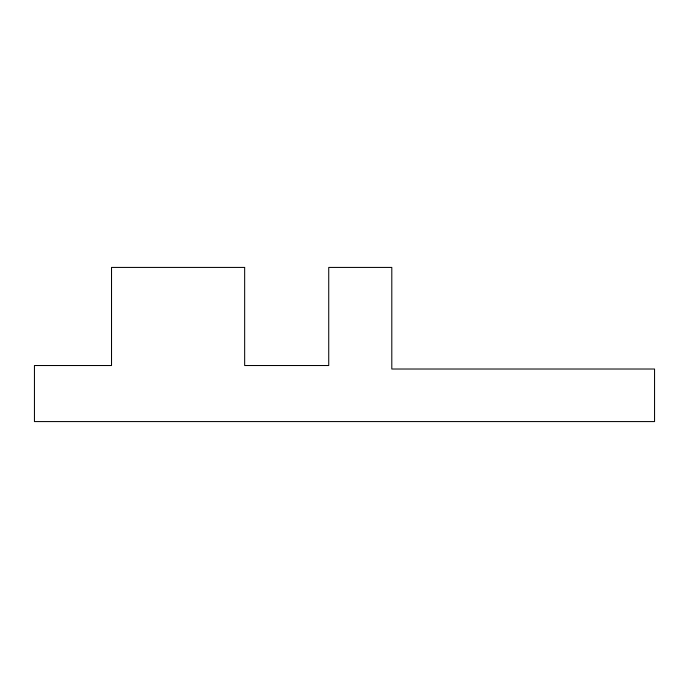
<?xml version="1.0" encoding="UTF-8"?>
<svg xmlns="http://www.w3.org/2000/svg" width="689" height="689" viewBox="0 0 689 689"><rect width="100%" height="100%" fill="white"/><g stroke="black" fill="none" stroke-linecap="round" stroke-linejoin="round"><path stroke-width="1.03" d="M244.655 267.427L111.523 267.427L111.523 365.523L34.45 365.523L34.45 421.573L654.55 421.573L654.55 369.02L391.8 369.02L391.8 267.427L328.731 267.427L328.731 365.523L244.655 365.523L244.655 267.427"/></g></svg>
